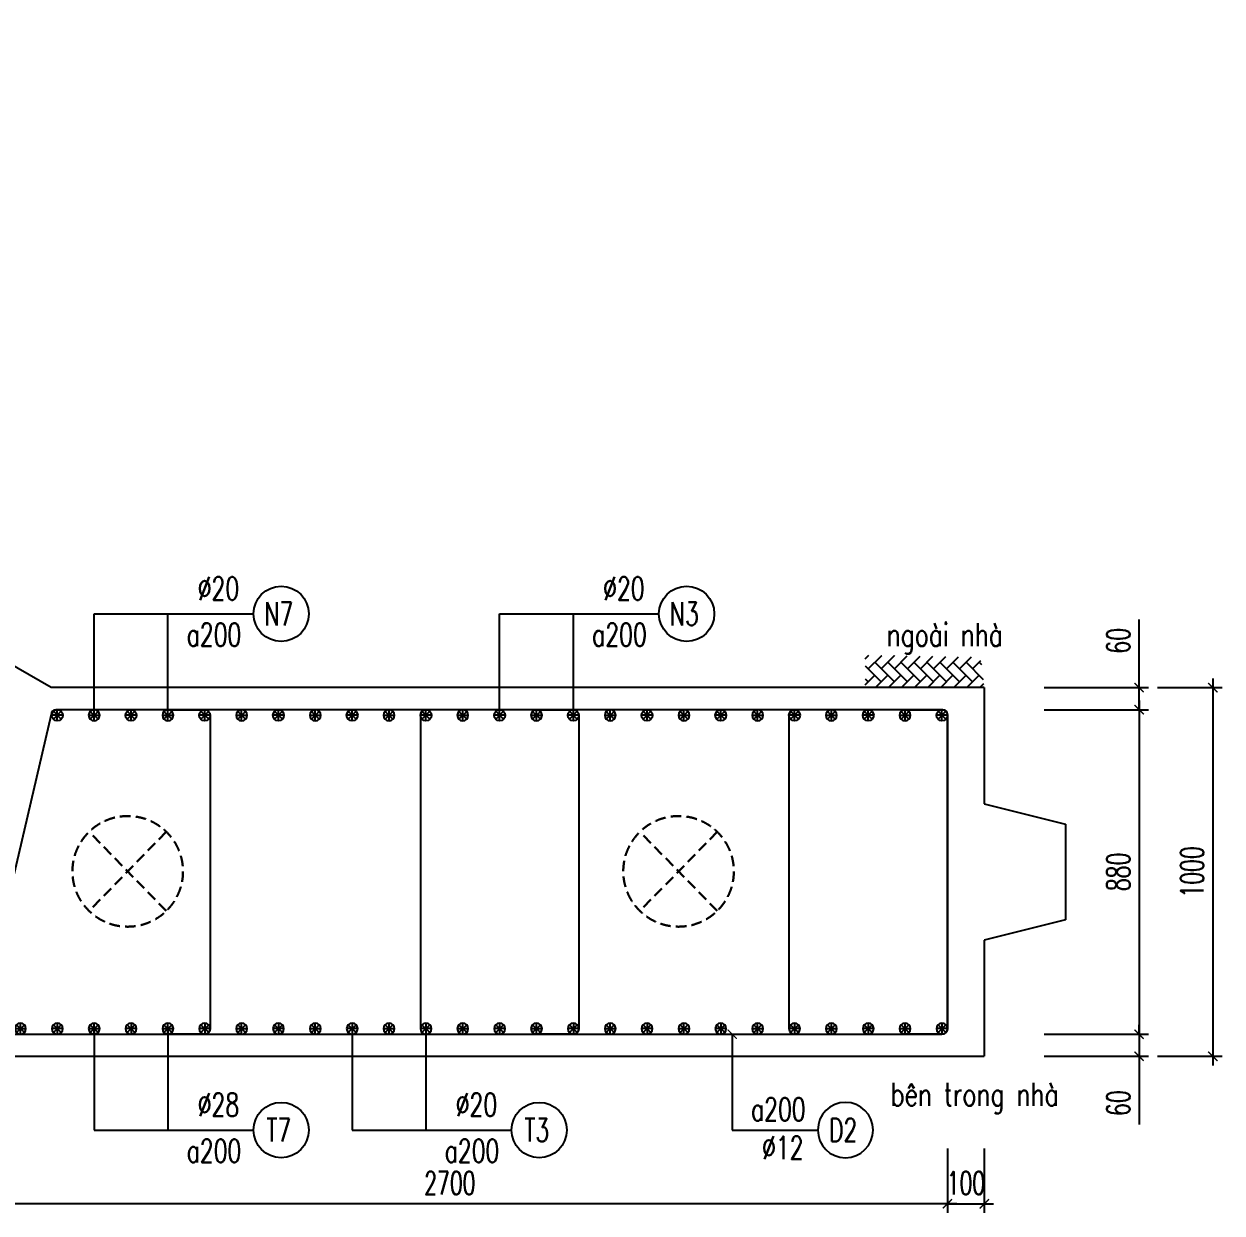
# Model space of a CAD drawing. Header units: millimetres. Extents: x -143483 to 1166745, y -1448440 to -1202244.
# Drawn here: x 434396 to 447398, y -1231142 to -1218242 of the extents above; entities that cross this region are included whole.
import ezdxf
from ezdxf.enums import TextEntityAlignment as Align

# ---------------------------------------------------------------- set-up
doc = ezdxf.new("R2010")
doc.units = ezdxf.units.MM
doc.header["$LTSCALE"] = 30
doc.header["$PDMODE"] = 3
doc.linetypes.add('DASHED', pattern=[19.05, 12.7, -6.35])
doc.layers.get('0').update_dxf_attribs({"lineweight": 9})
doc.layers.get('Defpoints').update_dxf_attribs({"lineweight": 9})
for name, color, linetype in [('ccu11-Cotthep', 9, 'Continuous'), ('ccu11-Dim', 8, 'Continuous'), ('ccu11-Hatch', 8, 'Continuous'), ('ccu11-Text', 31, 'Continuous'), ('ccu11-Thay', 7, 'Continuous'), ('ccu11-Thep', 4, 'Continuous'), ('ccu11-Thep doc', 4, 'Continuous'), ('ccu11-Thepdai', 6, 'Continuous')]:
    doc.layers.add(name, color=color, linetype=linetype)
doc.layers.add('ccu11-Khuat', color=9, linetype='DASHED', lineweight=30)
doc.layers.add('Vicom_thep doc', color=1, linetype='Continuous', lineweight=35)
doc.styles.add('ccu11-dim', font='vnsimli.shx', dxfattribs={"width": 0.65, "bigfont": 'bigfont.shx'})
doc.styles.add('ccu11-vnsimli', font='vnsimli.shx', dxfattribs={"width": 0.8, "bigfont": 'vns.shx'})
doc.styles.add('ccu11-vnsimple', font='vnsimple.shx', dxfattribs={"bigfont": 'bigfont.shx'})
doc.styles.add('ccu11_simli', font='vnsimli.shx', dxfattribs={"width": 0.8})
doc.dimstyles.new('ccu11-100', dxfattribs={"dimscale": 100, "dimtxt": 2.5, "dimasz": 1, "dimexe": 1, "dimexo": 2, "dimgap": 1, "dimtad": 1, "dimdec": 0, "dimdsep": 46, "dimtxsty": 'ccu11-dim', "dimblk": 'ARCHTICK', "dimcen": -1, "dimdle": 1, "dimclrd": 256, "dimclre": 256, "dimclrt": 3, "dimadec": 0, "dimazin": 2, "dimtfac": 0.1, "dimtdec": 0, "dimtmove": 0, "dimatfit": 1, "dimldrblk": 'ARCHTICK', "dimfxl": 0, "dimtvp": 0.833333, "dimtolj": 1, "dimtzin": 12, "dimarcsym": 0})
doc.dimstyles.new('ccu11-100x4', dxfattribs={"dimscale": 100, "dimtxt": 2.5, "dimasz": 1, "dimexe": 1, "dimexo": 2, "dimgap": 1, "dimtad": 1, "dimdec": 0, "dimlfac": 0.25, "dimdsep": 46, "dimtxsty": 'ccu11-dim', "dimblk": 'ARCHTICK', "dimcen": -1, "dimdle": 1, "dimclrd": 256, "dimclre": 256, "dimclrt": 3, "dimadec": 0, "dimazin": 2, "dimtfac": 0.1, "dimtdec": 0, "dimtmove": 0, "dimatfit": 1, "dimldrblk": 'ARCHTICK', "dimfxl": 0, "dimtvp": 0.833333, "dimtolj": 1, "dimtzin": 12, "dimarcsym": 0})

# ---------------------------------------------------------------- blocks, each defined once
blk = doc.blocks.new('_ARCHTICK')
at = {"color": 0, "linetype": 'ByBlock', "const_width": 0.15}
blk.add_lwpolyline([(-0.5, -0.5), (0.5, 0.5)], dxfattribs=at)
blk = doc.blocks.new('*D2762')
at = {"layer": 'ccu11-Dim', "linetype": 'ByBlock', "lineweight": -2, "ltscale": 30, "transparency": 16777216}
for p, q in [((446498, -1225442), (446498, -1224702)), ((445469, -1225442), (446598, -1225442)), ((446498, -1225682), (446498, -1225442)), ((445469, -1225682), (446598, -1225682)), ((446498, -1225682), (446498, -1225782))]:
    blk.add_line(p, q, dxfattribs=at)
at = {"layer": 'Defpoints', "color": 0, "linetype": 'ByBlock', "ltscale": 30, "transparency": 16777216}
for p in [(445269, -1225442), (445269, -1225682), (446498, -1225682)]:
    blk.add_point(p, dxfattribs=at)
at = {"layer": 'ccu11-Dim', "linetype": 'ByBlock', "lineweight": -2, "ltscale": 30, "transparency": 16777216, "xscale": 100, "yscale": 100, "zscale": 100}
for p, rotation in [((446498, -1225442), 270), ((446498, -1225682), 90)]:
    blk.add_blockref('_ARCHTICK', p, dxfattribs=dict(at, rotation=rotation))
at = {"layer": 'ccu11-Dim', "color": 3, "linetype": 'ByBlock', "ltscale": 30, "transparency": 16777216, "insert": (446273, -1224934), "char_height": 250, "attachment_point": 5, "rotation": 90, "style": 'ccu11-dim'}
blk.add_mtext('\\A1;60', dxfattribs=at)
blk = doc.blocks.new('*D2763')
at = {"layer": 'ccu11-Dim', "linetype": 'ByBlock', "lineweight": -2, "ltscale": 30, "transparency": 16777216}
for p, q in [((446498, -1225582), (446498, -1229302)), ((445469, -1225682), (446598, -1225682)), ((445469, -1229202), (446598, -1229202))]:
    blk.add_line(p, q, dxfattribs=at)
at = {"layer": 'Defpoints', "color": 0, "linetype": 'ByBlock', "ltscale": 30, "transparency": 16777216}
for p in [(445269, -1225682), (445269, -1229202), (446498, -1229202)]:
    blk.add_point(p, dxfattribs=at)
at = {"layer": 'ccu11-Dim', "linetype": 'ByBlock', "lineweight": -2, "ltscale": 30, "transparency": 16777216, "xscale": 100, "yscale": 100, "zscale": 100}
for p, rotation in [((446498, -1225682), 90), ((446498, -1229202), 270)]:
    blk.add_blockref('_ARCHTICK', p, dxfattribs=dict(at, rotation=rotation))
at = {"layer": 'ccu11-Dim', "color": 3, "linetype": 'ByBlock', "ltscale": 30, "transparency": 16777216, "insert": (446273, -1227442), "char_height": 250, "attachment_point": 5, "rotation": 90, "style": 'ccu11-dim'}
blk.add_mtext('\\A1;880', dxfattribs=at)
blk = doc.blocks.new('*D2764')
at = {"layer": 'ccu11-Dim', "linetype": 'ByBlock', "lineweight": -2, "ltscale": 30, "transparency": 16777216}
for p, q in [((446498, -1229202), (446498, -1229102)), ((445469, -1229202), (446598, -1229202)), ((446498, -1229202), (446498, -1229442)), ((445469, -1229442), (446598, -1229442)), ((446498, -1229442), (446498, -1230182))]:
    blk.add_line(p, q, dxfattribs=at)
at = {"layer": 'Defpoints', "color": 0, "linetype": 'ByBlock', "ltscale": 30, "transparency": 16777216}
for p in [(445269, -1229202), (446498, -1229202), (445269, -1229442)]:
    blk.add_point(p, dxfattribs=at)
at = {"layer": 'ccu11-Dim', "linetype": 'ByBlock', "lineweight": -2, "ltscale": 30, "transparency": 16777216, "xscale": 100, "yscale": 100, "zscale": 100}
for p, rotation in [((446498, -1229202), 270), ((446498, -1229442), 90)]:
    blk.add_blockref('_ARCHTICK', p, dxfattribs=dict(at, rotation=rotation))
at = {"layer": 'ccu11-Dim', "color": 3, "linetype": 'ByBlock', "ltscale": 30, "transparency": 16777216, "insert": (446273, -1229950), "char_height": 250, "attachment_point": 5, "rotation": 90, "style": 'ccu11-dim'}
blk.add_mtext('\\A1;60', dxfattribs=at)
blk = doc.blocks.new('*D2765')
at = {"layer": 'ccu11-Dim', "linetype": 'ByBlock', "lineweight": -2, "ltscale": 30, "transparency": 16777216}
for p, q in [((447298, -1225342), (447298, -1229542)), ((446698, -1225442), (447398, -1225442)), ((446698, -1229442), (447398, -1229442))]:
    blk.add_line(p, q, dxfattribs=at)
at = {"layer": 'Defpoints', "color": 0, "linetype": 'ByBlock', "ltscale": 30, "transparency": 16777216}
for p in [(446498, -1225442), (446498, -1229442), (447298, -1229442)]:
    blk.add_point(p, dxfattribs=at)
at = {"layer": 'ccu11-Dim', "linetype": 'ByBlock', "lineweight": -2, "ltscale": 30, "transparency": 16777216, "xscale": 100, "yscale": 100, "zscale": 100}
for p, rotation in [((447298, -1225442), 90), ((447298, -1229442), 270)]:
    blk.add_blockref('_ARCHTICK', p, dxfattribs=dict(at, rotation=rotation))
at = {"layer": 'ccu11-Dim', "color": 3, "linetype": 'ByBlock', "ltscale": 30, "transparency": 16777216, "insert": (447073, -1227442), "char_height": 250, "attachment_point": 5, "rotation": 90, "style": 'ccu11-dim'}
blk.add_mtext('\\A1;1000', dxfattribs=at)
blk = doc.blocks.new('MCT')
at = {"ltscale": 0.005}
for p, q in [((-0.49, 0), (0.49, 0)), ((0.35, -0.35), (-0.35, 0.35)), ((-0.35, -0.35), (0.35, 0.35)), ((0, -0.49), (0, 0.49))]:
    blk.add_line(p, q, dxfattribs=at)
blk.add_circle((0, 0), 0.492, dxfattribs=at)
blk = doc.blocks.new('*U1931')
at = {"layer": 'ccu11-Thep doc', "xscale": -121.9200000001001, "yscale": 121.9200000001001, "zscale": 121.92, "rotation": 270}
blk.add_blockref('MCT', (0, 0), dxfattribs=at)
blk = doc.blocks.new('*U1932')
at = {"layer": 'ccu11-Thep doc', "color": 0, "linetype": 'ByBlock', "lineweight": -2, "transparency": 16777216}
for p in [(0, 0), (800, 0), (1600, 0), (2400, 0), (3200, 0), (4000, 0), (4800, 0), (5600, 0), (6400, 0), (7200, 0), (8000, 0), (8800, 0), (9600, 0)]:
    blk.add_blockref('*U1931', p, dxfattribs=at)
blk = doc.blocks.new('*U1933')
at = {"layer": 'ccu11-Thep doc', "xscale": -121.9200000001001, "yscale": 121.9200000001001, "zscale": 121.92, "rotation": 270}
blk.add_blockref('MCT', (0, 0), dxfattribs=at)
blk = doc.blocks.new('*U1930')
at = {"layer": 'ccu11-Thep doc', "color": 0, "linetype": 'ByBlock', "lineweight": -2, "transparency": 16777216}
for p in [(0, 0), (800, 0), (1600, 0), (2400, 0), (3200, 0), (4000, 0), (4800, 0), (5600, 0), (6400, 0), (7200, 0), (8000, 0), (8800, 0), (9600, 0), (10400, 0)]:
    blk.add_blockref('*U1933', p, dxfattribs=at)
blk = doc.blocks.new('SHD')
at = {"layer": 'ccu11-Cotthep'}
blk.add_circle((300, 0), 300, dxfattribs=at)
at = {"layer": 'ccu11-Cotthep', "color": 31, "style": 'ccu11_simli', "width": 0.8}
blk.add_attdef('DK', text='', height=250, dxfattribs=at).set_placement((-101, 65), align=Align.BOTTOM_RIGHT)
blk.add_attdef('KH', text='', height=250, dxfattribs=at).set_placement((300, 0), align=Align.MIDDLE)
blk.add_attdef('KC', text='', height=250, dxfattribs=at).set_placement((-101, -142), align=Align.TOP_RIGHT)
blk = doc.blocks.new('*D2770')
at = {"layer": 'ccu11-Dim', "linetype": 'ByBlock', "lineweight": -2, "ltscale": 30, "transparency": 16777216}
for p, q in [((433618, -1230442), (433618, -1231142)), ((444418, -1230442), (444418, -1231142)), ((444518, -1231042), (433518, -1231042))]:
    blk.add_line(p, q, dxfattribs=at)
at = {"layer": 'Defpoints', "color": 0, "linetype": 'ByBlock', "ltscale": 30, "transparency": 16777216}
for p in [(433618, -1230242), (444418, -1230242), (433618, -1231042)]:
    blk.add_point(p, dxfattribs=at)
at = {"layer": 'ccu11-Dim', "linetype": 'ByBlock', "lineweight": -2, "ltscale": 30, "transparency": 16777216, "xscale": 100, "yscale": 100, "zscale": 100, "rotation": 180}
blk.add_blockref('_ARCHTICK', (433618, -1231042), dxfattribs=at)
at = {"layer": 'ccu11-Dim', "linetype": 'ByBlock', "lineweight": -2, "ltscale": 30, "transparency": 16777216, "xscale": 100, "yscale": 100, "zscale": 100}
blk.add_blockref('_ARCHTICK', (444418, -1231042), dxfattribs=at)
at = {"layer": 'ccu11-Dim', "color": 3, "linetype": 'ByBlock', "ltscale": 30, "transparency": 16777216, "insert": (439018, -1230817), "char_height": 250, "attachment_point": 5, "style": 'ccu11-dim'}
blk.add_mtext('\\A1;2700', dxfattribs=at)
blk = doc.blocks.new('*D2771')
at = {"layer": 'ccu11-Dim', "linetype": 'ByBlock', "lineweight": -2, "ltscale": 30, "transparency": 16777216}
for p, q in [((444418, -1230442), (444418, -1231142)), ((444818, -1230442), (444818, -1231142)), ((444418, -1231042), (444318, -1231042)), ((444418, -1231042), (444818, -1231042)), ((444818, -1231042), (444918, -1231042))]:
    blk.add_line(p, q, dxfattribs=at)
at = {"layer": 'Defpoints', "color": 0, "linetype": 'ByBlock', "ltscale": 30, "transparency": 16777216}
for p in [(444418, -1230242), (444818, -1230242), (444818, -1231042)]:
    blk.add_point(p, dxfattribs=at)
at = {"layer": 'ccu11-Dim', "linetype": 'ByBlock', "lineweight": -2, "ltscale": 30, "transparency": 16777216, "xscale": 100, "yscale": 100, "zscale": 100}
blk.add_blockref('_ARCHTICK', (444418, -1231042), dxfattribs=at)
at = {"layer": 'ccu11-Dim', "linetype": 'ByBlock', "lineweight": -2, "ltscale": 30, "transparency": 16777216, "xscale": 100, "yscale": 100, "zscale": 100, "rotation": 180}
blk.add_blockref('_ARCHTICK', (444818, -1231042), dxfattribs=at)
at = {"layer": 'ccu11-Dim', "color": 3, "linetype": 'ByBlock', "ltscale": 30, "transparency": 16777216, "insert": (444618, -1230817), "char_height": 250, "attachment_point": 5, "style": 'ccu11-dim'}
blk.add_mtext('\\A1;100', dxfattribs=at)
blk = doc.blocks.new('ccu11_block_thep')
at = {"layer": 'ccu11-Thep', "color": 3}
for p, q in [((-0.4, 0), (0.4, 0)), ((-0.283, 0.283), (0.283, -0.283)), ((0.283, 0.283), (-0.283, -0.283)), ((0, 0.4), (0, -0.4))]:
    blk.add_line(p, q, dxfattribs=at)
at = {"layer": 'ccu11-Thep', "color": 1, "const_width": 0.0667}
blk.add_lwpolyline([(-0.4, 0, 1), (0.4, 0, 1), (-0.4, 0, 1)], format="xyb", dxfattribs=at)
at = {"layer": 'ccu11-Thep', "color": 1}
blk.add_circle((0, 0), 0.4, dxfattribs=at)
blk = doc.blocks.new('*U1922')
at = {"layer": 'Vicom_thep doc', "xscale": -150, "yscale": 150, "zscale": 150, "rotation": 180}
blk.add_blockref('ccu11_block_thep', (0, 0), dxfattribs=at)
blk = doc.blocks.new('*U1923')
at = {"layer": 'ccu11-Thep doc', "color": 0, "linetype": 'ByBlock', "lineweight": -2, "transparency": 16777216}
for p in [(0, 0), (800, 0), (1600, 0), (2400, 0), (3200, 0), (4000, 0), (4800, 0), (5600, 0), (6400, 0), (7200, 0), (8000, 0), (8800, 0)]:
    blk.add_blockref('*U1922', p, dxfattribs=at)
blk = doc.blocks.new('*U1942')
at = {"layer": 'Vicom_thep doc', "xscale": -150, "yscale": 150, "zscale": 150, "rotation": 180}
blk.add_blockref('ccu11_block_thep', (0, 0), dxfattribs=at)
blk = doc.blocks.new('*U1943')
at = {"layer": 'ccu11-Thep doc', "color": 0, "linetype": 'ByBlock', "lineweight": -2, "transparency": 16777216}
for p in [(0, 0), (800, 0), (1600, 0), (2400, 0), (3200, 0), (4000, 0), (4800, 0), (5600, 0), (6400, 0), (7200, 0), (8000, 0), (8800, 0), (9600, 0)]:
    blk.add_blockref('*U1942', p, dxfattribs=at)

msp = doc.modelspace()

# ---------------------------------------------------------------- hatches: boundary and pattern name
at = {"layer": 'ccu11-Hatch', "ltscale": 10}
h = msp.add_hatch(dxfattribs=at)
h.set_pattern_fill('AR-HBONE', color=256, scale=25, angle=270, style=0)
h.set_pattern_definition([(45, (-2818324.83, 551014.19), (141.4213562, 4e-14), [300, -100]), (315, (-2818254.12, 551084.9), (141.4213562, 4e-14), [300, -100])])
h.paths.add_polyline_path([(443525.67, -1225089.28), (443525.67, -1225442.01), (444818.02, -1225442.01), (444775.17, -1225110.7)])

# ---------------------------------------------------------------- linework, layer by layer
at = {"layer": 'ccu11-Khuat', "ltscale": 0.3}
for p, q in [((435941.02, -1227006.3), (435102.79, -1227865)), ((435941.02, -1227865), (435102.79, -1227006.3)), ((441918.93, -1227006.3), (441080.7, -1227865)), ((441918.93, -1227865), (441080.7, -1227006.3))]:
    msp.add_line(p, q, dxfattribs=at)
for centre in [(435521.91, -1227435.65), (441499.81, -1227435.65)]:
    msp.add_circle(centre, 600, dxfattribs=at)
at = {"layer": 'ccu11-Thay'}
for p, q in [((434689.82, -1225442.01), (422219.1, -1218242.01)), ((444818.02, -1225442.01), (434689.82, -1225442.01)), ((444818.02, -1225442.01), (444818.02, -1226702.01)), ((444818.02, -1226702.01), (445697.79, -1226922.01)), ((445697.79, -1226922.01), (445697.79, -1227962.01)), ((445697.79, -1227962.01), (444818.02, -1228182.01)), ((444818.02, -1228182.01), (444818.02, -1229442.01)), ((433618.02, -1229442.01), (444818.02, -1229442.01))]:
    msp.add_line(p, q, dxfattribs=at)
at = {"layer": 'ccu11-Thepdai'}
for points in [[(433940.38, -1229202.01), (444358.02, -1229202.01, 0.41421356), (444418.02, -1229142.01), (444418.02, -1225732.01, 0.41421356), (444368.02, -1225682.01), (434740.38, -1225682.01, 0.41421356), (434690.38, -1225732.01), (433890.38, -1229152.01, 0.41421356), (433940.38, -1229202.01)], [(435938.02, -1225682.01), (436358.02, -1225682.01, -0.41421356), (436418.02, -1225742.01), (436418.02, -1229142.01, -0.41421356), (436358.02, -1229202.01), (435938.02, -1229202.01)], [(439178.02, -1225682.01), (438758.02, -1225682.01, 0.41421356), (438698.02, -1225742.01), (438698.02, -1229142.01, 0.41421356), (438758.02, -1229202.01), (439178.02, -1229202.01)], [(439938.02, -1225682.01), (440358.02, -1225682.01, -0.41421356), (440418.02, -1225742.01), (440418.02, -1229142.01, -0.41421356), (440358.02, -1229202.01), (439938.02, -1229202.01)], [(443178.02, -1225682.01), (442758.02, -1225682.01, 0.41421356), (442698.02, -1225742.01), (442698.02, -1229142.01, 0.41421356), (442758.02, -1229202.01), (443178.02, -1229202.01)], [(443938.02, -1225682.01), (444358.02, -1225682.01, -0.41421356), (444418.02, -1225742.01), (444418.02, -1229142.01, -0.41421356), (444358.02, -1229202.01), (443938.02, -1229202.01)]]:
    msp.add_lwpolyline(points, format="xyb", dxfattribs=at)

# ---------------------------------------------------------------- block references
at = {"layer": 'ccu11-Cotthep'}
ref = msp.add_blockref('SHD', (436887.02, -1224641.65), dxfattribs=at)
ref.add_attrib('KH', 'N7', dxfattribs={"color": 31, "height": 250, "style": 'ccu11-vnsimple', "width": 0.7}).set_placement((437162.02, -1224641.65), align=Align.MIDDLE_CENTER)
ref.add_attrib('KC', 'a200', dxfattribs={"color": 31, "height": 250, "style": 'ccu11-vnsimple', "width": 0.7}).set_placement((436458.44, -1224741.65), align=Align.TOP_CENTER)
ref.add_attrib('DK', '`20', dxfattribs={"color": 31, "height": 250, "style": 'ccu11-vnsimple', "width": 0.7}).set_placement((436506.24, -1224566.65), align=Align.BOTTOM_CENTER)
ref = msp.add_blockref('SHD', (441287.02, -1224641.65), dxfattribs=at)
ref.add_attrib('KH', 'N3', dxfattribs={"color": 31, "height": 250, "style": 'ccu11-vnsimple', "width": 0.7}).set_placement((441562.02, -1224641.65), align=Align.MIDDLE_CENTER)
ref.add_attrib('KC', 'a200', dxfattribs={"color": 31, "height": 250, "style": 'ccu11-vnsimple', "width": 0.7}).set_placement((440858.44, -1224741.65), align=Align.TOP_CENTER)
ref.add_attrib('DK', '`20', dxfattribs={"color": 31, "height": 250, "style": 'ccu11-vnsimple', "width": 0.7}).set_placement((440906.24, -1224566.65), align=Align.BOTTOM_CENTER)
ref = msp.add_blockref('SHD', (436887.02, -1230242.37), dxfattribs=at)
ref.add_attrib('KH', 'T7', dxfattribs={"color": 31, "height": 250, "style": 'ccu11-vnsimple', "width": 0.7}).set_placement((437162.02, -1230242.37), align=Align.MIDDLE_CENTER)
ref.add_attrib('KC', 'a200', dxfattribs={"color": 31, "height": 250, "style": 'ccu11-vnsimple', "width": 0.7}).set_placement((436458.44, -1230342.37), align=Align.TOP_CENTER)
ref.add_attrib('DK', '`28', dxfattribs={"color": 31, "height": 250, "style": 'ccu11-vnsimple', "width": 0.7}).set_placement((436506.24, -1230167.37), align=Align.BOTTOM_CENTER)
ref = msp.add_blockref('SHD', (439687.02, -1230242.37), dxfattribs=at)
ref.add_attrib('KH', 'T3', dxfattribs={"color": 31, "height": 250, "style": 'ccu11-vnsimple', "width": 0.7}).set_placement((439962.02, -1230242.37), align=Align.MIDDLE_CENTER)
ref.add_attrib('KC', 'a200', dxfattribs={"color": 31, "height": 250, "style": 'ccu11-vnsimple', "width": 0.7}).set_placement((439258.44, -1230342.37), align=Align.TOP_CENTER)
ref.add_attrib('DK', '`20', dxfattribs={"color": 31, "height": 250, "style": 'ccu11-vnsimple', "width": 0.7}).set_placement((439306.24, -1230167.37), align=Align.BOTTOM_CENTER)
ref = msp.add_blockref('SHD', (443010.78, -1230242.37), dxfattribs=dict(at, xscale=-1, rotation=180))
ref.add_attrib('KH', 'D2', dxfattribs={"color": 31, "height": 250, "style": 'ccu11-vnsimple', "width": 0.7}).set_placement((443285.78, -1230242.37), align=Align.MIDDLE_CENTER)
ref.add_attrib('KC', 'a200', dxfattribs={"color": 31, "height": 250, "style": 'ccu11-vnsimple', "width": 0.7}).set_placement((442582.2, -1229892.37), align=Align.TOP_CENTER)
ref.add_attrib('DK', '`12', dxfattribs={"color": 31, "height": 250, "style": 'ccu11-vnsimple', "width": 0.7}).set_placement((442630, -1230634.03), align=Align.BOTTOM_CENTER)
at = {"layer": 'ccu11-Thep doc', "xscale": -1}
msp.add_blockref('*U1932', (444358.02, -1225742.01), dxfattribs=at)
at = {"layer": 'ccu11-Thep doc'}
for name, p in [('*U1923', (435158.02, -1225742.01)), ('*U1943', (434358.02, -1229142.01))]:
    msp.add_blockref(name, p, dxfattribs=at)
at = {"layer": 'ccu11-Thep doc', "rotation": 180}
msp.add_blockref('*U1930', (444358.02, -1229142.01), dxfattribs=at)

# ---------------------------------------------------------------- texts
at = {"layer": 'ccu11-Text', "linetype": 'Continuous', "style": 'ccu11-vnsimli', "width": 0.75}
for s, p in [('ngoµi nhµ', (444388.86, -1224993.86)), ('bªn trong nhµ', (444712.66, -1229980.47))]:
    msp.add_text(s, height=250, dxfattribs=at).set_placement(p, align=Align.CENTER)

# ---------------------------------------------------------------- dimensions: what is measured, and where the dimension line sits
at = {"layer": 'ccu11-Dim', "linetype": 'ByBlock', "ltscale": 30}
for base, p1, p2, angle, picture, middle in [((446497.79, -1225682.01), (445269.39, -1225442.01), (445269.39, -1225682.01), 90, '*D2762', (446497.79, -1224934.02)), ((446497.79, -1229202.01), (445269.39, -1229442.01), (445269.39, -1229202.01), 270, '*D2764', (446497.79, -1229949.99))]:
    dim = msp.add_linear_dim(base=base, p1=p1, p2=p2, angle=angle, dimstyle='ccu11-100x4', dxfattribs=at)
    dim.commit()
    dim.dimension.update_dxf_attribs({"geometry": picture, "text_midpoint": middle, "dimtype": 160})
for base, p1, p2, angle, picture, middle in [((447297.79, -1229442.01), (446497.79, -1225442.01), (446497.79, -1229442.01), 90, '*D2765', (447072.79, -1227442.01)), ((433618.02, -1231042.37), (444418.02, -1230242.37), (433618.02, -1230242.37), 180, '*D2770', (439018.02, -1230817.37))]:
    dim = msp.add_linear_dim(base=base, p1=p1, p2=p2, angle=angle, dimstyle='ccu11-100x4', dxfattribs=at)
    dim.commit()
    dim.dimension.update_dxf_attribs({"geometry": picture, "text_midpoint": middle})
for base, p1, p2, angle, override, picture, middle in [((446497.79, -1229202.01), (445269.39, -1225682.01), (445269.39, -1229202.01), 90, {"dimtmove": 1}, '*D2763', (446272.79, -1227442.01)), ((444818.02, -1231042.37), (444418.02, -1230242.37), (444818.02, -1230242.37), 180, {"dimtix": 1}, '*D2771', (444618.02, -1230817.37))]:
    dim = msp.add_linear_dim(base=base, p1=p1, p2=p2, angle=angle, dimstyle='ccu11-100x4', override=override, dxfattribs=at)
    dim.commit()
    dim.dimension.update_dxf_attribs({"geometry": picture, "text_midpoint": middle})

# ---------------------------------------------------------------- leaders
at = {"layer": 'ccu11-Cotthep'}
for points in [[(435158.02, -1225742.01), (435158.02, -1224641.65), (436887.02, -1224641.65)], [(435958.02, -1225742.01), (435958.02, -1224641.65), (436887.02, -1224641.65)], [(439558.02, -1225742.01), (439558.02, -1224641.65), (441287.02, -1224641.65)], [(440358.02, -1225742.01), (440358.02, -1224641.65), (441287.02, -1224641.65)], [(435158.02, -1229142.01), (435158.02, -1230242.37), (436887.02, -1230242.37)], [(435958.02, -1229142.01), (435958.02, -1230242.37), (436887.02, -1230242.37)], [(437958.02, -1229142.01), (437958.02, -1230242.37), (439687.02, -1230242.37)], [(438758.02, -1229142.01), (438758.02, -1230242.37), (439687.02, -1230242.37)]]:
    msp.add_leader(points, dimstyle='ccu11-100', override={"dimasz": 1.5, "dimgap": 1, "dimtad": 0, "dimldrblk": 'None', "dimfxl": 3, "dimfxlon": 1, "dimtfill": 1, "dimarcsym": 1}, dxfattribs=at)
at = {"layer": 'ccu11-Cotthep', "linetype": 'ByBlock', "ltscale": 30}
msp.add_leader([(442081.78, -1229202.01), (442081.78, -1230242.37), (443010.78, -1230242.37)], dimstyle='ccu11-100x4', dxfattribs=at)

doc.saveas('drawing.dxf')
